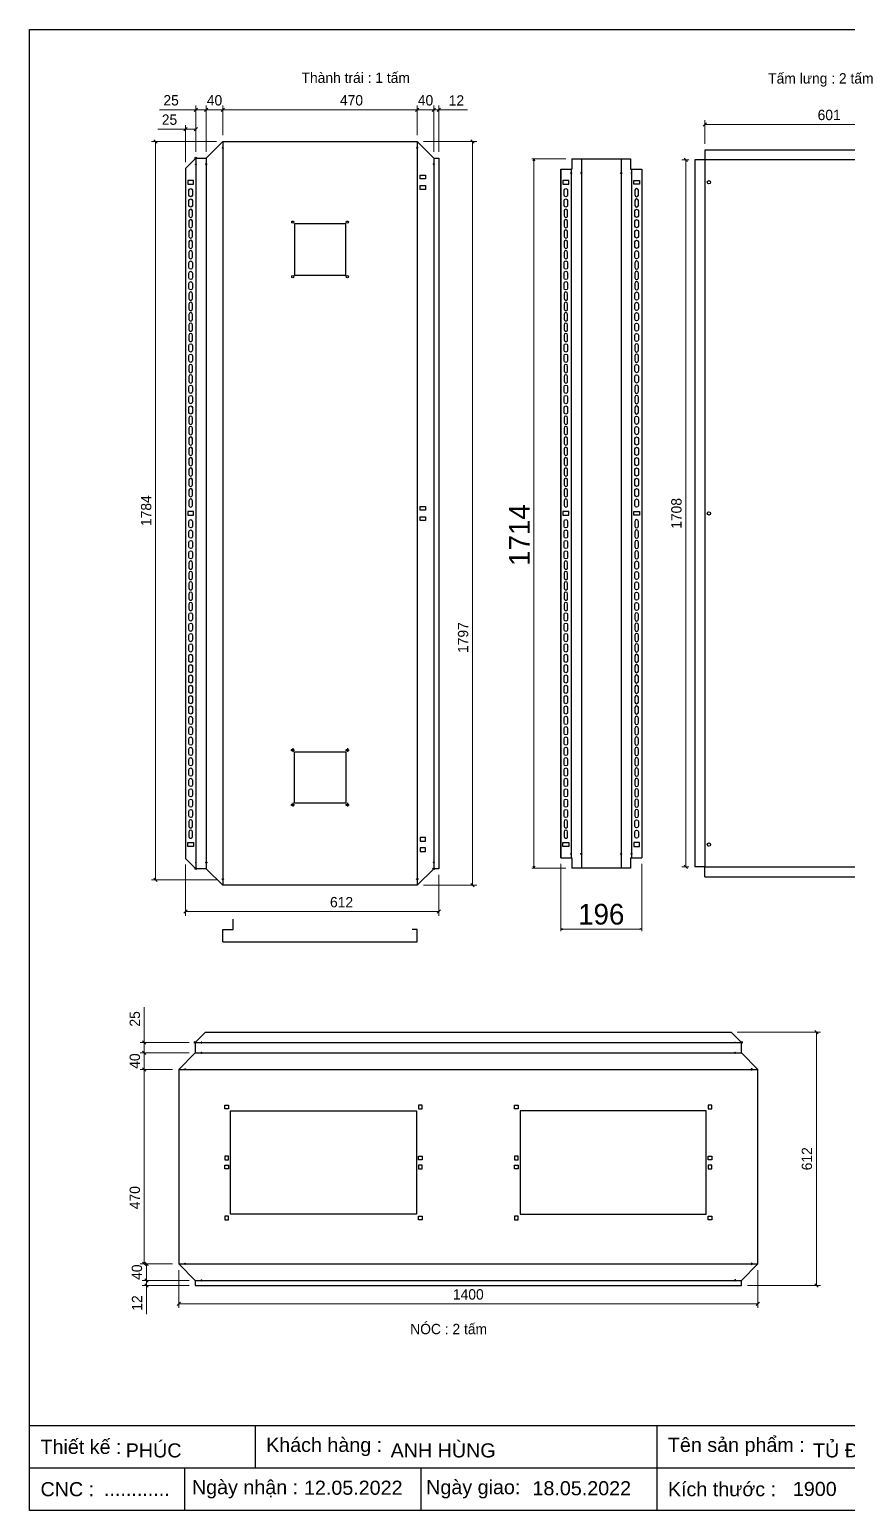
# Model space of a CAD drawing. Header units: millimetres. Extents: x 0 to 5060, y 0 to 3578.
# Drawn here: x 0 to 1976, y 0 to 3578 of the extents above; entities that cross this region are included whole.
import ezdxf

# ---------------------------------------------------------------- set-up
doc = ezdxf.new("R2010")
doc.units = ezdxf.units.MM
for name, color, linetype in [('CNC', 7, 'Continuous'), ('DIM', 253, 'Continuous'), ('THIET BI', 2, 'Continuous')]:
    doc.layers.add(name, color=color, linetype=linetype)
doc.styles.add('Arial', font='arial.ttf')
doc.dimstyles.new('CNC', dxfattribs={"dimtxt": 50, "dimasz": 5, "dimexe": 5, "dimexo": 15, "dimgap": 10, "dimtad": 1, "dimdec": 0, "dimtxsty": 'Standard', "dimblk": 'OPEN30', "dimcen": 10, "dimclrd": 5, "dimclre": 5, "dimclrt": 3, "dimazin": 3, "dimtfac": 1, "dimtdec": 0, "dimtmove": 0, "dimatfit": 3, "dimldrblk": 'ARCHTICK', "dimlwd": 9, "dimlwe": 9})
doc.dimstyles.new('Dim-25', dxfattribs={"dimtxt": 25, "dimasz": 8, "dimexe": 10, "dimexo": 15, "dimgap": 10, "dimtad": 1, "dimdec": 0, "dimtxsty": 'Standard', "dimblk": 'OBLIQUE', "dimcen": 10, "dimclrd": 5, "dimclre": 5, "dimclrt": 3, "dimazin": 3, "dimtfac": 1, "dimtdec": 0, "dimtmove": 0, "dimatfit": 3, "dimldrblk": 'OBLIQUE', "dimlwd": 9, "dimlwe": 9})

# ---------------------------------------------------------------- blocks, each defined once
blk = doc.blocks.new('*D1')
at = {"color": 0, "linetype": 'ByBlock', "lineweight": -2}
for p, q in [((1074.5, 3303.3), (1066.5, 3311.3)), ((1066.5, 1514.3), (1074.5, 1506.3))]:
    blk.add_line(p, q, dxfattribs=at)
at = {"layer": 'Defpoints', "color": 0, "transparency": 16777216}
for p in [(936.9, 3307.3), (936.9, 1510.3), (1070.5, 1510.3)]:
    blk.add_point(p, dxfattribs=at)
at = {"layer": 'DIM', "color": 5, "lineweight": 9, "transparency": 16777216}
for p, q in [((951.9, 3307.3), (1080.5, 3307.3)), ((1070.5, 3307.3), (1070.5, 1510.3)), ((951.9, 1510.3), (1080.5, 1510.3))]:
    blk.add_line(p, q, dxfattribs=at)
at = {"layer": 'DIM', "color": 3, "transparency": 16777216, "insert": (1047.8, 2108.8), "char_height": 25, "attachment_point": 5, "rotation": 90}
blk.add_mtext('1797', dxfattribs=at)
blk = doc.blocks.new('_Oblique')
at = {"color": 0, "linetype": 'ByBlock', "lineweight": -2}
blk.add_line((-0.5, -0.5), (0.5, 0.5), dxfattribs=at)
blk = doc.blocks.new('*D2')
at = {"color": 0, "linetype": 'ByBlock', "lineweight": -2}
for p, q in [((470.9, 3388.1), (462.9, 3380.1)), ((932.9, 3380.1), (940.9, 3388.1))]:
    blk.add_line(p, q, dxfattribs=at)
at = {"layer": 'Defpoints', "color": 0, "transparency": 16777216}
for p in [(936.9, 3384.1), (466.9, 3307.3), (936.9, 3307.3)]:
    blk.add_point(p, dxfattribs=at)
at = {"layer": 'DIM', "color": 5, "lineweight": 9, "transparency": 16777216}
for p, q in [((466.9, 3322.3), (466.9, 3394.1)), ((466.9, 3384.1), (936.9, 3384.1)), ((936.9, 3322.3), (936.9, 3394.1))]:
    blk.add_line(p, q, dxfattribs=at)
at = {"layer": 'DIM', "color": 3, "transparency": 16777216, "insert": (777.9, 3406.8), "char_height": 25, "attachment_point": 5}
blk.add_mtext('470', dxfattribs=at)
blk = doc.blocks.new('*D3')
at = {"color": 0, "linetype": 'ByBlock', "lineweight": -2}
for p, q in [((940.9, 3388.1), (932.9, 3380.1)), ((972.9, 3380.1), (980.9, 3388.1))]:
    blk.add_line(p, q, dxfattribs=at)
at = {"layer": 'Defpoints', "color": 0, "transparency": 16777216}
for p in [(976.9, 3384.1), (936.9, 3307.3), (976.9, 3267.3)]:
    blk.add_point(p, dxfattribs=at)
at = {"layer": 'DIM', "color": 5, "lineweight": 9, "transparency": 16777216}
for p, q in [((936.9, 3322.3), (936.9, 3394.1)), ((936.9, 3384.1), (976.9, 3384.1)), ((976.9, 3282.3), (976.9, 3394.1))]:
    blk.add_line(p, q, dxfattribs=at)
at = {"layer": 'DIM', "color": 3, "transparency": 16777216, "insert": (956.9, 3406.8), "char_height": 25, "attachment_point": 5}
blk.add_mtext('40', dxfattribs=at)
blk = doc.blocks.new('*D4')
at = {"color": 0, "linetype": 'ByBlock', "lineweight": -2}
for p, q in [((972.9, 3380.1), (980.9, 3388.1)), ((992.9, 3388.1), (984.9, 3380.1))]:
    blk.add_line(p, q, dxfattribs=at)
at = {"layer": 'Defpoints', "color": 0, "transparency": 16777216}
for p in [(988.9, 3384.1), (976.9, 3267.3), (988.9, 3267.3)]:
    blk.add_point(p, dxfattribs=at)
at = {"layer": 'DIM', "color": 5, "lineweight": 9, "transparency": 16777216}
for p, q in [((976.9, 3384.1), (968.9, 3384.1)), ((976.9, 3282.3), (976.9, 3394.1)), ((976.9, 3384.1), (988.9, 3384.1)), ((988.9, 3282.3), (988.9, 3394.1)), ((988.9, 3384.1), (1058.1, 3384.1))]:
    blk.add_line(p, q, dxfattribs=at)
at = {"layer": 'DIM', "color": 3, "transparency": 16777216, "insert": (1031.5, 3406.6), "char_height": 25, "attachment_point": 5}
blk.add_mtext('12', dxfattribs=at)
blk = doc.blocks.new('*D5')
at = {"color": 0, "linetype": 'ByBlock', "lineweight": -2}
for p, q in [((380.9, 1450.7), (372.9, 1442.7)), ((984.9, 1442.7), (992.9, 1450.7))]:
    blk.add_line(p, q, dxfattribs=at)
at = {"layer": 'Defpoints', "color": 0, "transparency": 16777216}
for p in [(376.9, 1575.3), (988.9, 1550.3), (988.9, 1446.7)]:
    blk.add_point(p, dxfattribs=at)
at = {"layer": 'DIM', "color": 5, "lineweight": 9, "transparency": 16777216}
for p, q in [((376.9, 1560.3), (376.9, 1436.7)), ((988.9, 1535.3), (988.9, 1436.7)), ((376.9, 1446.7), (988.9, 1446.7))]:
    blk.add_line(p, q, dxfattribs=at)
at = {"layer": 'DIM', "color": 3, "transparency": 16777216, "insert": (753.9, 1469.4), "char_height": 25, "attachment_point": 5}
blk.add_mtext('612', dxfattribs=at)
blk = doc.blocks.new('*D6')
at = {"color": 0, "linetype": 'ByBlock', "lineweight": -2}
for p, q in [((430.9, 3388.1), (422.9, 3380.1)), ((462.9, 3380.1), (470.9, 3388.1))]:
    blk.add_line(p, q, dxfattribs=at)
at = {"layer": 'Defpoints', "color": 0, "transparency": 16777216}
for p in [(426.9, 3384.1), (466.9, 3307.3), (426.9, 3267.3)]:
    blk.add_point(p, dxfattribs=at)
at = {"layer": 'DIM', "color": 5, "lineweight": 9, "transparency": 16777216}
for p, q in [((426.9, 3282.3), (426.9, 3394.1)), ((466.9, 3384.1), (426.9, 3384.1)), ((466.9, 3322.3), (466.9, 3394.1))]:
    blk.add_line(p, q, dxfattribs=at)
at = {"layer": 'DIM', "color": 3, "transparency": 16777216, "insert": (446.9, 3406.8), "char_height": 25, "attachment_point": 5}
blk.add_mtext('40', dxfattribs=at)
blk = doc.blocks.new('*D7')
at = {"color": 0, "linetype": 'ByBlock', "lineweight": -2}
for p, q in [((405.9, 3388.1), (397.9, 3380.1)), ((422.9, 3380.1), (430.9, 3388.1))]:
    blk.add_line(p, q, dxfattribs=at)
at = {"layer": 'Defpoints', "color": 0, "transparency": 16777216}
for p in [(401.9, 3384.1), (401.9, 3267.3), (426.9, 3267.3)]:
    blk.add_point(p, dxfattribs=at)
at = {"layer": 'DIM', "color": 5, "lineweight": 9, "transparency": 16777216}
for p, q in [((401.9, 3384.1), (313.8, 3384.1)), ((401.9, 3282.3), (401.9, 3394.1)), ((426.9, 3384.1), (401.9, 3384.1)), ((426.9, 3282.3), (426.9, 3394.1))]:
    blk.add_line(p, q, dxfattribs=at)
at = {"layer": 'DIM', "color": 3, "transparency": 16777216, "insert": (342, 3406.8), "char_height": 25, "attachment_point": 5}
blk.add_mtext('25', dxfattribs=at)
blk = doc.blocks.new('*D8')
at = {"color": 0, "linetype": 'ByBlock', "lineweight": -2}
for p, q in [((380.9, 3341.2), (372.9, 3333.2)), ((397.9, 3333.2), (405.9, 3341.2))]:
    blk.add_line(p, q, dxfattribs=at)
at = {"layer": 'Defpoints', "color": 0, "transparency": 16777216}
for p in [(376.9, 3337.2), (401.9, 3267.3), (376.9, 3242.3)]:
    blk.add_point(p, dxfattribs=at)
at = {"layer": 'DIM', "color": 5, "lineweight": 9, "transparency": 16777216}
for p, q in [((376.9, 3337.2), (309.9, 3337.2)), ((376.9, 3257.3), (376.9, 3347.2)), ((401.9, 3337.2), (376.9, 3337.2)), ((401.9, 3282.3), (401.9, 3347.2))]:
    blk.add_line(p, q, dxfattribs=at)
at = {"layer": 'DIM', "color": 3, "transparency": 16777216, "insert": (338.1, 3360), "char_height": 25, "attachment_point": 5}
blk.add_mtext('25', dxfattribs=at)
blk = doc.blocks.new('f3daunguoc')
at = {"layer": 'CNC', "color": 2, "lineweight": -3}
blk.add_circle((0, 0), 1.5, dxfattribs=at)
blk = doc.blocks.new('f2dauxuoi')
at = {"layer": 'CNC', "color": 2, "lineweight": -3}
blk.add_circle((0, 0), 1, dxfattribs=at)
blk = doc.blocks.new('ovan8.5x20')
at = {"layer": 'CNC', "color": 2, "lineweight": -3}
for p, q in [((5.7, 4.2), (-5.8, 4.2)), ((-5.8, -4.2), (5.7, -4.2))]:
    blk.add_line(p, q, dxfattribs=at)
for centre, start, end in [((-5.8, 0), 90, 270), ((5.7, 0), 270, 90)]:
    blk.add_arc(centre, 4.25, start, end, dxfattribs=at)
blk = doc.blocks.new('*D9')
at = {"color": 0, "linetype": 'ByBlock', "lineweight": -2}
for p, q in [((308.5, 3303.3), (300.5, 3311.3)), ((300.5, 1527.5), (308.5, 1519.5))]:
    blk.add_line(p, q, dxfattribs=at)
at = {"layer": 'Defpoints', "color": 0, "transparency": 16777216}
for p in [(466.9, 3307.3), (304.5, 1523.5), (466.9, 1523.5)]:
    blk.add_point(p, dxfattribs=at)
at = {"layer": 'DIM', "color": 5, "lineweight": 9, "transparency": 16777216}
for p, q in [((451.9, 3307.3), (294.5, 3307.3)), ((304.5, 3307.3), (304.5, 1523.5)), ((451.9, 1523.5), (294.5, 1523.5))]:
    blk.add_line(p, q, dxfattribs=at)
at = {"layer": 'DIM', "color": 3, "transparency": 16777216, "insert": (281.8, 2415.4), "char_height": 25, "attachment_point": 5, "rotation": 90}
blk.add_mtext('1784', dxfattribs=at)
blk = doc.blocks.new('*D19')
at = {"color": 0, "linetype": 'ByBlock', "lineweight": -2}
for p, q in [((1217.5, 3260.8), (1218.9, 3265.8)), ((1218.9, 3265.8), (1220.2, 3260.8)), ((1218.9, 3265.8), (1218.9, 3260.8)), ((1218.9, 1551.8), (1217.5, 1556.8)), ((1220.2, 1556.8), (1218.9, 1551.8)), ((1218.9, 1551.8), (1218.9, 1556.8))]:
    blk.add_line(p, q, dxfattribs=at)
at = {"layer": 'Defpoints', "color": 0, "ltscale": 0.5, "transparency": 16777216}
for p in [(1310.6, 3265.8), (1218.9, 1551.8), (1310.6, 1551.8)]:
    blk.add_point(p, dxfattribs=at)
at = {"layer": 'DIM', "color": 5, "lineweight": 9, "ltscale": 0.5, "transparency": 16777216}
for p, q in [((1295.6, 3265.8), (1213.9, 3265.8)), ((1218.9, 3260.8), (1218.9, 1556.8)), ((1295.6, 1551.8), (1213.9, 1551.8))]:
    blk.add_line(p, q, dxfattribs=at)
at = {"layer": 'DIM', "color": 3, "ltscale": 0.5, "transparency": 16777216, "insert": (1183.8, 2356.4), "char_height": 50, "attachment_point": 5, "rotation": 90}
blk.add_mtext('1714', dxfattribs=at)
blk = doc.blocks.new('_ArchTick')
at = {"color": 0, "const_width": 0.15}
blk.add_lwpolyline([(-0.5, -0.5), (0.5, 0.5)], dxfattribs=at)
blk = doc.blocks.new('_Open30')
at = {"color": 0, "linetype": 'ByBlock', "lineweight": -2}
for p, q in [((-1, 0.27), (0, 0)), ((0, 0), (-1, -0.27)), ((0, 0), (-1, 0))]:
    blk.add_line(p, q, dxfattribs=at)
blk = doc.blocks.new('*D20')
at = {"color": 0, "linetype": 'ByBlock', "lineweight": -2}
for p, q in [((1283.6, 1404.6), (1288.6, 1406)), ((1288.6, 1403.3), (1283.6, 1404.6)), ((1283.6, 1404.6), (1288.6, 1404.6)), ((1474.6, 1406), (1479.6, 1404.6)), ((1479.6, 1404.6), (1474.6, 1403.3)), ((1479.6, 1404.6), (1474.6, 1404.6))]:
    blk.add_line(p, q, dxfattribs=at)
at = {"layer": 'Defpoints', "color": 0, "ltscale": 0.5, "transparency": 16777216}
for p in [(1283.6, 1576.8), (1479.6, 1576.8), (1479.6, 1404.6)]:
    blk.add_point(p, dxfattribs=at)
at = {"layer": 'DIM', "color": 5, "lineweight": 9, "ltscale": 0.5, "transparency": 16777216}
for p, q in [((1283.6, 1561.8), (1283.6, 1399.6)), ((1479.6, 1561.8), (1479.6, 1399.6)), ((1288.6, 1404.6), (1474.6, 1404.6))]:
    blk.add_line(p, q, dxfattribs=at)
at = {"layer": 'DIM', "color": 3, "ltscale": 0.5, "transparency": 16777216, "insert": (1381.6, 1440.1), "char_height": 50, "attachment_point": 5}
blk.add_mtext('196', dxfattribs=at)
blk = doc.blocks.new('*D22')
at = {"color": 0, "linetype": 'ByBlock', "lineweight": -2}
for p, q in [((1635.9, 3352.6), (1627.9, 3344.6)), ((2228.9, 3344.6), (2236.9, 3352.6))]:
    blk.add_line(p, q, dxfattribs=at)
at = {"layer": 'Defpoints', "color": 0, "transparency": 16777216}
for p in [(1631.9, 3348.6), (1631.9, 3286.8), (2232.9, 3286.8)]:
    blk.add_point(p, dxfattribs=at)
at = {"layer": 'DIM', "color": 5, "lineweight": 9, "transparency": 16777216}
for p, q in [((1631.9, 3301.8), (1631.9, 3358.6)), ((2232.9, 3348.6), (1631.9, 3348.6)), ((2232.9, 3301.8), (2232.9, 3358.6))]:
    blk.add_line(p, q, dxfattribs=at)
at = {"layer": 'DIM', "color": 3, "transparency": 16777216, "insert": (1932.4, 3371.4), "char_height": 25, "attachment_point": 5}
blk.add_mtext('601', dxfattribs=at)
blk = doc.blocks.new('*D23')
at = {"color": 0, "linetype": 'ByBlock', "lineweight": -2}
for p, q in [((1590.1, 3258.8), (1582.1, 3266.8)), ((1582.1, 1558.8), (1590.1, 1550.8))]:
    blk.add_line(p, q, dxfattribs=at)
at = {"layer": 'Defpoints', "color": 0, "transparency": 16777216}
for p in [(1586.1, 3262.8), (1607.9, 3262.8), (1607.9, 1554.8)]:
    blk.add_point(p, dxfattribs=at)
at = {"layer": 'DIM', "color": 5, "lineweight": 9, "transparency": 16777216}
for p, q in [((1592.9, 3262.8), (1576.1, 3262.8)), ((1586.1, 1554.8), (1586.1, 3262.8)), ((1592.9, 1554.8), (1576.1, 1554.8))]:
    blk.add_line(p, q, dxfattribs=at)
at = {"layer": 'DIM', "color": 3, "transparency": 16777216, "insert": (1563.3, 2408.8), "char_height": 25, "attachment_point": 5, "rotation": 90}
blk.add_mtext('1708', dxfattribs=at)
blk = doc.blocks.new('KHUNG CHUẨN')
at = {"color": 7}
for p, q in [((19889.2, -28535.2), (16919.2, -28535.2)), ((17239.2, -28535.2), (17239.2, -28595.2)), ((17809.2, -28535.2), (17809.2, -28655.2)), ((18939.2, -28595.2), (16919.2, -28595.2)), ((17139.2, -28595.2), (17139.2, -28655.2)), ((17474.2, -28595.2), (17474.2, -28655.2))]:
    blk.add_line(p, q, dxfattribs=at)
blk.add_lwpolyline([(16919.2, -26555.2), (19889.2, -26555.2), (19889.2, -28655.2), (16919.2, -28655.2)], close=True, dxfattribs=at)
at = {"color": 2, "char_height": 20, "attachment_point": 4, "style": 'Arial'}
for s, insert, width in [('  Thiết kế :', (16919.2, -28565.2), 917.634), ('  Khách hàng :', (17239.2, -28565.2), 917.634), ('  Tên sản phẩm :', (17809.2, -28565.2), 917.634), ('  CNC :', (16919.2, -28625.2), 917.634), ('  Ngày nhận :', (17134, -28625.2), 556.651), ('  Ngày giao:', (17466.3, -28625.2), 556.651), ('  Kích thước :', (17809.2, -28625.2), 917.634)]:
    blk.add_mtext(s, dxfattribs=dict(at, insert=insert, width=width))
at = {"color": 3, "style": 'Arial'}
for tag, p in [('#01', (17055.6, -28580.1)), ('#02', (17431.4, -28580.1)), ('#03', (18030.6, -28580.1)), ('#08', (18751.7, -28580.1)), ('#10', (19064.8, -28580.1)), ('#04', (17024.8, -28634.6)), ('#05', (17308.5, -28633)), ('#06', (17632.7, -28633.7)), ('#07', (18002, -28634.7)), ('#09', (18753.8, -28632.6)), ('#11', (19060.3, -28625.7)), ('#12', (19806.5, -28628.9))]:
    blk.add_attdef(tag, p, '', height=20, dxfattribs=at)
blk = doc.blocks.new('*D48')
at = {"color": 0, "linetype": 'ByBlock', "lineweight": -2}
for p, q in [((364.3, 503), (356.3, 495)), ((1756.3, 495), (1764.3, 503))]:
    blk.add_line(p, q, dxfattribs=at)
at = {"layer": 'Defpoints', "color": 0, "transparency": 16777216}
for p in [(360.3, 595.6), (1760.3, 595.6), (1760.3, 499)]:
    blk.add_point(p, dxfattribs=at)
at = {"layer": 'DIM', "color": 5, "lineweight": 9, "transparency": 16777216}
for p, q in [((360.3, 580.6), (360.3, 489)), ((1760.3, 580.6), (1760.3, 489)), ((360.3, 499), (1760.3, 499))]:
    blk.add_line(p, q, dxfattribs=at)
at = {"layer": 'DIM', "color": 3, "transparency": 16777216, "insert": (1060.3, 521.7), "char_height": 25, "attachment_point": 5}
blk.add_mtext('1400', dxfattribs=at)
blk = doc.blocks.new('*D49')
at = {"color": 0, "linetype": 'ByBlock', "lineweight": -2}
for p, q in [((281.2, 1061.6), (273.2, 1069.6)), ((273.2, 599.6), (281.2, 591.6))]:
    blk.add_line(p, q, dxfattribs=at)
at = {"layer": 'Defpoints', "color": 0, "transparency": 16777216}
for p in [(360.3, 1065.6), (277.2, 595.6), (360.3, 595.6)]:
    blk.add_point(p, dxfattribs=at)
at = {"layer": 'DIM', "color": 5, "lineweight": 9, "transparency": 16777216}
for p, q in [((345.3, 1065.6), (267.2, 1065.6)), ((277.2, 1065.6), (277.2, 595.6)), ((345.3, 595.6), (267.2, 595.6))]:
    blk.add_line(p, q, dxfattribs=at)
at = {"layer": 'DIM', "color": 3, "transparency": 16777216, "insert": (254.4, 755.6), "char_height": 25, "attachment_point": 5, "rotation": 90}
blk.add_mtext('470', dxfattribs=at)
blk = doc.blocks.new('*D50')
at = {"color": 0, "linetype": 'ByBlock', "lineweight": -2}
for p, q in [((286.2, 591.6), (278.2, 599.6)), ((278.2, 559.6), (286.2, 551.6))]:
    blk.add_line(p, q, dxfattribs=at)
at = {"layer": 'Defpoints', "color": 0, "transparency": 16777216}
for p in [(360.3, 595.6), (282.2, 555.6), (400.3, 555.6)]:
    blk.add_point(p, dxfattribs=at)
at = {"layer": 'DIM', "color": 5, "lineweight": 9, "transparency": 16777216}
for p, q in [((345.3, 595.6), (272.2, 595.6)), ((282.2, 595.6), (282.2, 555.6)), ((385.3, 555.6), (272.2, 555.6))]:
    blk.add_line(p, q, dxfattribs=at)
at = {"layer": 'DIM', "color": 3, "transparency": 16777216, "insert": (259.4, 575.6), "char_height": 25, "attachment_point": 5, "rotation": 90}
blk.add_mtext('40', dxfattribs=at)
blk = doc.blocks.new('*D51')
at = {"color": 0, "linetype": 'ByBlock', "lineweight": -2}
for p, q in [((278.2, 559.6), (286.2, 551.6)), ((286.2, 539.6), (278.2, 547.6))]:
    blk.add_line(p, q, dxfattribs=at)
at = {"layer": 'Defpoints', "color": 0, "transparency": 16777216}
for p in [(282.2, 543.6), (400.3, 555.6), (400.3, 543.6)]:
    blk.add_point(p, dxfattribs=at)
at = {"layer": 'DIM', "color": 5, "lineweight": 9, "transparency": 16777216}
for p, q in [((385.3, 555.6), (272.2, 555.6)), ((385.3, 543.6), (272.2, 543.6)), ((282.2, 555.6), (282.2, 563.6)), ((282.2, 555.6), (282.2, 543.6)), ((282.2, 543.6), (282.2, 474.4))]:
    blk.add_line(p, q, dxfattribs=at)
at = {"layer": 'DIM', "color": 3, "transparency": 16777216, "insert": (259.6, 501), "char_height": 25, "attachment_point": 5, "rotation": 90}
blk.add_mtext('12', dxfattribs=at)
blk = doc.blocks.new('*D52')
at = {"color": 0, "linetype": 'ByBlock', "lineweight": -2}
for p, q in [((1905.4, 1151.6), (1897.4, 1159.6)), ((1897.4, 547.6), (1905.4, 539.6))]:
    blk.add_line(p, q, dxfattribs=at)
at = {"layer": 'Defpoints', "color": 0, "transparency": 16777216}
for p in [(1695.3, 1155.6), (1720.3, 543.6), (1901.4, 543.6)]:
    blk.add_point(p, dxfattribs=at)
at = {"layer": 'DIM', "color": 5, "lineweight": 9, "transparency": 16777216}
for p, q in [((1710.3, 1155.6), (1911.4, 1155.6)), ((1901.4, 1155.6), (1901.4, 543.6)), ((1735.3, 543.6), (1911.4, 543.6))]:
    blk.add_line(p, q, dxfattribs=at)
at = {"layer": 'DIM', "color": 3, "transparency": 16777216, "insert": (1878.6, 849.6), "char_height": 25, "attachment_point": 5, "rotation": 90}
blk.add_mtext('612', dxfattribs=at)
blk = doc.blocks.new('*D53')
at = {"color": 0, "linetype": 'ByBlock', "lineweight": -2}
for p, q in [((281.2, 1101.6), (273.2, 1109.6)), ((273.2, 1069.6), (281.2, 1061.6))]:
    blk.add_line(p, q, dxfattribs=at)
at = {"layer": 'Defpoints', "color": 0, "transparency": 16777216}
for p in [(277.2, 1105.6), (400.3, 1105.6), (360.3, 1065.6)]:
    blk.add_point(p, dxfattribs=at)
at = {"layer": 'DIM', "color": 5, "lineweight": 9, "transparency": 16777216}
for p, q in [((385.3, 1105.6), (267.2, 1105.6)), ((277.2, 1065.6), (277.2, 1105.6)), ((345.3, 1065.6), (267.2, 1065.6))]:
    blk.add_line(p, q, dxfattribs=at)
at = {"layer": 'DIM', "color": 3, "transparency": 16777216, "insert": (254.4, 1085.6), "char_height": 25, "attachment_point": 5, "rotation": 90}
blk.add_mtext('40', dxfattribs=at)
blk = doc.blocks.new('*D54')
at = {"color": 0, "linetype": 'ByBlock', "lineweight": -2}
for p, q in [((281.2, 1126.6), (273.2, 1134.6)), ((273.2, 1109.6), (281.2, 1101.6))]:
    blk.add_line(p, q, dxfattribs=at)
at = {"layer": 'Defpoints', "color": 0, "transparency": 16777216}
for p in [(277.2, 1130.6), (400.3, 1130.6), (400.3, 1105.6)]:
    blk.add_point(p, dxfattribs=at)
at = {"layer": 'DIM', "color": 5, "lineweight": 9, "transparency": 16777216}
for p, q in [((277.2, 1130.6), (277.2, 1215.7)), ((385.3, 1130.6), (267.2, 1130.6)), ((277.2, 1105.6), (277.2, 1130.6)), ((385.3, 1105.6), (267.2, 1105.6))]:
    blk.add_line(p, q, dxfattribs=at)
at = {"layer": 'DIM', "color": 3, "transparency": 16777216, "insert": (254.4, 1187.5), "char_height": 25, "attachment_point": 5, "rotation": 90}
blk.add_mtext('25', dxfattribs=at)

msp = doc.modelspace()

# ---------------------------------------------------------------- linework, layer by layer
at = {"color": 7}
for p, q in [((426.9, 3267.3), (466.9, 3307.3)), ((466.9, 3307.3), (466.9, 1510.3)), ((936.9, 3307.3), (936.9, 1510.3)), ((936.9, 3307.3), (976.9, 3267.3)), ((401.9, 3267.3), (376.9, 3242.3)), ((401.9, 3267.3), (401.9, 1550.3)), ((426.9, 3267.3), (426.9, 1550.3)), ((976.9, 3267.3), (976.9, 1550.3)), ((376.9, 3242.3), (376.9, 1575.3)), ((401.9, 1550.3), (376.9, 1575.3)), ((426.9, 1550.3), (466.9, 1510.3)), ((936.9, 1510.3), (976.9, 1550.3)), ((466.9, 1373.3), (466.9, 1403.3)), ((466.9, 1403.3), (491.9, 1403.3)), ((491.9, 1403.3), (491.9, 1428.3)), ((936.9, 1403.3), (924.9, 1403.3)), ((936.9, 1373.3), (936.9, 1403.3)), ((466.9, 1373.3), (936.9, 1373.3)), ((400.3, 1130.6), (425.3, 1155.6)), ((425.3, 1155.6), (1695.3, 1155.6)), ((1720.3, 1130.6), (1695.3, 1155.6)), ((400.3, 1130.6), (1720.3, 1130.6)), ((400.3, 1105.6), (360.3, 1065.6)), ((400.3, 1105.6), (1720.3, 1105.6)), ((1720.3, 1105.6), (1760.3, 1065.6)), ((360.3, 1065.6), (1760.3, 1065.6)), ((360.3, 595.6), (1760.3, 595.6)), ((360.3, 595.6), (400.3, 555.6)), ((1760.3, 595.6), (1720.3, 555.6)), ((400.3, 555.6), (1720.3, 555.6))]:
    msp.add_line(p, q, dxfattribs=at)
at = {"color": 7, "ltscale": 0.5}
for p, q in [((1310.6, 3265.8), (1310.6, 3240.8)), ((1333.6, 3265.8), (1333.6, 1551.8)), ((1429.6, 3265.8), (1429.6, 1551.8)), ((1452.6, 3265.8), (1452.6, 3240.8)), ((1283.6, 3240.8), (1283.6, 1576.8)), ((1283.6, 3240.8), (1310.6, 3240.8)), ((1308.6, 3240.8), (1308.6, 1576.8)), ((1452.6, 3240.8), (1479.6, 3240.8)), ((1454.6, 3240.8), (1454.6, 1576.8)), ((1479.6, 3240.8), (1479.6, 1576.8)), ((1283.6, 1576.8), (1310.6, 1576.8)), ((1310.6, 1576.8), (1310.6, 1551.8)), ((1452.6, 1576.8), (1479.6, 1576.8)), ((1452.6, 1576.8), (1452.6, 1551.8))]:
    msp.add_line(p, q, dxfattribs=at)
at = {"color": 7}
for points in [[(466.9, 3307.3), (936.9, 3307.3)], [(401.9, 3267.3), (426.9, 3267.3)], [(976.9, 3267.3), (988.9, 3267.3), (988.9, 1550.3), (976.9, 1550.3)], [(1607.9, 3262.8), (1607.9, 1554.8)], [(2232.9, 3286.8), (1631.9, 3286.8)], [(426.9, 1550.3), (401.9, 1550.3)], [(936.9, 1510.3), (466.9, 1510.3)], [(1631.9, 1530.8), (2232.9, 1530.8)], [(400.3, 1130.6), (400.3, 1105.6)], [(1720.3, 1105.6), (1720.3, 1130.6)], [(360.3, 1065.6), (360.3, 595.6)], [(1760.3, 595.6), (1760.3, 1065.6)], [(400.3, 555.6), (400.3, 543.6), (1720.3, 543.6), (1720.3, 555.6)]]:
    msp.add_lwpolyline(points, dxfattribs=at)
at = {"color": 7, "ltscale": 0.5}
for points in [[(1310.6, 3265.8), (1452.6, 3265.8)], [(1283.6, 1576.8), (1283.6, 3240.8)], [(1479.6, 3240.8), (1479.6, 1576.8)], [(1452.6, 1551.8), (1310.6, 1551.8)]]:
    msp.add_lwpolyline(points, dxfattribs=at)
at = {"color": 2}
for points in [[(1631.9, 3286.8), (1631.9, 3262.8), (1607.9, 3262.8)], [(1631.9, 1530.8), (1631.9, 1554.8), (1607.9, 1554.8)]]:
    msp.add_lwpolyline(points, dxfattribs=at)
at = {"color": 7}
msp.add_lwpolyline([(1631.9, 1554.8), (2232.9, 1554.8), (2232.9, 3262.8), (1631.9, 3262.8)], close=True, dxfattribs=at)
at = {"color": 2}
for points in [[(943.9, 3225.8), (956.9, 3225.8), (956.9, 3216.8), (943.9, 3216.8)], [(382.4, 3204.3), (396.4, 3204.3), (396.4, 3213.3), (382.4, 3213.3)], [(943.9, 3200.8), (956.9, 3200.8), (956.9, 3191.8), (943.9, 3191.8)], [(1289.1, 3204.3), (1303.1, 3204.3), (1303.1, 3213.3), (1289.1, 3213.3)], [(1474.1, 3204.3), (1460.1, 3204.3), (1460.1, 3213.3), (1474.1, 3213.3)], [(382.4, 2404.3), (396.4, 2404.3), (396.4, 2413.3), (382.4, 2413.3)], [(943.9, 2425.8), (956.9, 2425.8), (956.9, 2416.8), (943.9, 2416.8)], [(943.9, 2400.8), (956.9, 2400.8), (956.9, 2391.8), (943.9, 2391.8)], [(1289.1, 2404.3), (1303.1, 2404.3), (1303.1, 2413.3), (1289.1, 2413.3)], [(1474.1, 2404.3), (1460.1, 2404.3), (1460.1, 2413.3), (1474.1, 2413.3)], [(382.4, 1613.3), (396.4, 1613.3), (396.4, 1604.3), (382.4, 1604.3)], [(943.9, 1616.8), (956.9, 1616.8), (956.9, 1625.8), (943.9, 1625.8)], [(1289.1, 1613.3), (1303.1, 1613.3), (1303.1, 1604.3), (1289.1, 1604.3)], [(1474.1, 1613.3), (1460.1, 1613.3), (1460.1, 1604.3), (1474.1, 1604.3)], [(943.9, 1591.8), (956.9, 1591.8), (956.9, 1600.8), (943.9, 1600.8)], [(480.6, 970.3), (471.6, 970.3), (471.6, 979.3), (480.6, 979.3)], [(940.1, 970.3), (949.1, 970.3), (949.1, 979.3), (940.1, 979.3)], [(1180.6, 970.3), (1171.6, 970.3), (1171.6, 979.3), (1180.6, 979.3)], [(1640.1, 970.3), (1649.1, 970.3), (1649.1, 979.3), (1640.1, 979.3)], [(485.3, 965.6), (935.3, 965.6), (935.3, 715.6), (485.3, 715.6)], [(1635.3, 965.6), (1185.3, 965.6), (1185.3, 715.6), (1635.3, 715.6)], [(480.6, 855.8), (471.6, 855.8), (471.6, 846.8), (480.6, 846.8)], [(480.6, 825.3), (471.6, 825.3), (471.6, 834.3), (480.6, 834.3)], [(940.1, 855.8), (949.1, 855.8), (949.1, 846.8), (940.1, 846.8)], [(940.1, 825.3), (949.1, 825.3), (949.1, 834.3), (940.1, 834.3)], [(1180.6, 855.8), (1171.6, 855.8), (1171.6, 846.8), (1180.6, 846.8)], [(1180.6, 825.3), (1171.6, 825.3), (1171.6, 834.3), (1180.6, 834.3)], [(1640.1, 855.8), (1649.1, 855.8), (1649.1, 846.8), (1640.1, 846.8)], [(1640.1, 825.3), (1649.1, 825.3), (1649.1, 834.3), (1640.1, 834.3)], [(480.6, 710.8), (471.6, 710.8), (471.6, 701.8), (480.6, 701.8)], [(940.1, 710.8), (949.1, 710.8), (949.1, 701.8), (940.1, 701.8)], [(1180.6, 710.8), (1171.6, 710.8), (1171.6, 701.8), (1180.6, 701.8)], [(1640.1, 710.8), (1649.1, 710.8), (1649.1, 701.8), (1640.1, 701.8)]]:
    msp.add_lwpolyline(points, close=True, dxfattribs=at)
at = {"color": 2, "linetype": 'Continuous', "ltscale": 0.5}
for points in [[(639.9, 2984.8), (763.9, 2984.8), (763.9, 3108.8), (639.9, 3108.8)], [(639.9, 1832.9), (763.9, 1832.9), (763.9, 1708.9), (639.9, 1708.9)]]:
    msp.add_lwpolyline(points, close=True, dxfattribs=at)
at = {"color": 2}
for centre, radius in [((401.9, 3267.3), 2), ((1641.9, 3208.8), 4), ((1641.9, 2408.8), 4), ((1641.9, 1608.8), 4), ((401.9, 1550.3), 2), ((976.9, 1550.3), 2), ((400.3, 1130.6), 2), ((1720.3, 1130.6), 2)]:
    msp.add_circle(centre, radius, dxfattribs=at)
at = {"layer": 'THIET BI', "color": 2, "linetype": 'Continuous', "ltscale": 0.5}
for p, q in [((631.4, 1836.9), (640.4, 1836.9)), ((635.9, 1841.4), (635.9, 1832.4)), ((763.4, 1836.9), (772.4, 1836.9)), ((767.9, 1841.4), (767.9, 1832.4)), ((631.4, 1704.9), (640.4, 1704.9)), ((635.9, 1709.4), (635.9, 1700.4)), ((763.4, 1704.9), (772.4, 1704.9)), ((767.9, 1709.4), (767.9, 1700.4))]:
    msp.add_line(p, q, dxfattribs=at)
for centre in [(635.9, 3112.8), (767.9, 3112.8), (635.9, 2980.8), (767.9, 2980.8), (635.9, 1836.9), (767.9, 1836.9), (635.9, 1704.9), (767.9, 1704.9)]:
    msp.add_circle(centre, 2.5, dxfattribs=at)

# ---------------------------------------------------------------- block references
at = {"color": 3}
ref = msp.add_blockref('KHUNG CHUẨN', (-28825, 48819.2), dxfattribs=dict(at, xscale=1.703680000005988, yscale=1.703680000005988, zscale=1.703680000005988))
ref.add_attrib('#03', 'TỦ ĐIỆN ĐẤU NỐI', (1893.3, 127.9), dxfattribs={"color": 3, "height": 34.074, "style": 'Arial'})
ref.add_attrib('#07', '1900', (1844.7, 34.8), dxfattribs={"color": 3, "height": 34.07, "style": 'Arial'})
ref.add_attrib('#02', 'ANH HÙNG', (872.5, 127.9), dxfattribs={"color": 3, "height": 34.07, "style": 'Arial'})
ref.add_attrib('#05', '12.05.2022', (663.1, 37.7), dxfattribs={"color": 3, "height": 34.07, "style": 'Arial'})
ref.add_attrib('#06', '18.05.2022', (1215.4, 36.5), dxfattribs={"color": 3, "height": 34.07, "style": 'Arial'})
ref.add_attrib('#01', 'PHÚC', (232.3, 127.9), dxfattribs={"color": 3, "height": 34.07, "style": 'Arial'})
ref.add_attrib('#04', '............', (179.8, 35), dxfattribs={"color": 3, "height": 34.074, "style": 'Arial'})
at = {"lineweight": -3, "xscale": -1}
for name, p, rotation in [('f3daunguoc', (466.9, 3292.3), 180), ('f3daunguoc', (936.9, 3292.3), 180), ('f3daunguoc', (426.9, 3252.3), 180), ('f3daunguoc', (976.9, 3252.3), 180), ('f3daunguoc', (1333.6, 3231.1), 180), ('f2dauxuoi', (1308.6, 1586.4), 180), ('f2dauxuoi', (401.9, 1565.3), 180), ('f2dauxuoi', (415.3, 1130.6), 90), ('f3daunguoc', (1705.3, 1105.6), 90), ('f3daunguoc', (1745.3, 1065.6), 90), ('f3daunguoc', (1745.3, 595.6), 90), ('f3daunguoc', (1705.3, 555.6), 90)]:
    msp.add_blockref(name, p, dxfattribs=dict(at, rotation=rotation))
at = {"lineweight": -3}
for name, p in [('f2dauxuoi', (401.9, 3252.3)), ('f2dauxuoi', (1308.6, 3231.1)), ('f3daunguoc', (1333.6, 1586.4)), ('f3daunguoc', (426.9, 1565.3)), ('f3daunguoc', (976.9, 1565.3)), ('f3daunguoc', (466.9, 1525.3)), ('f3daunguoc', (936.9, 1525.3))]:
    msp.add_blockref(name, p, dxfattribs=at)
for name, p, rotation in [('f3daunguoc', (1429.6, 3231.1), 180), ('f2dauxuoi', (1454.6, 1586.4), 180), ('f2dauxuoi', (1705.3, 1130.6), 270), ('f3daunguoc', (415.3, 1105.6), 270), ('f3daunguoc', (375.3, 1065.6), 270), ('f3daunguoc', (375.3, 595.6), 270), ('f3daunguoc', (415.3, 555.6), 270)]:
    msp.add_blockref(name, p, dxfattribs=dict(at, rotation=rotation))
at = {"lineweight": -3, "xscale": -1}
for name, p in [('f2dauxuoi', (1454.6, 3231.1)), ('f3daunguoc', (1429.6, 1586.4))]:
    msp.add_blockref(name, p, dxfattribs=at)
at = {"layer": 'CNC', "lineweight": -3, "xscale": -1}
for p, rotation in [((389.4, 3183.8), 270), ((1296.1, 3183.8), 270), ((389.4, 3158.8), 270), ((1296.1, 3158.8), 270), ((1467.1, 3133.8), 90), ((1467.1, 3108.8), 90), ((1467.1, 3083.8), 90), ((1467.1, 3058.8), 90), ((1467.1, 3033.8), 90), ((389.4, 3008.8), 270), ((1296.1, 3008.8), 270), ((389.4, 2983.8), 270), ((1296.1, 2983.8), 270), ((389.4, 2958.8), 270), ((1296.1, 2958.8), 270), ((1467.1, 2933.8), 90), ((1467.1, 2908.8), 90), ((1467.1, 2883.8), 90), ((1467.1, 2858.8), 90), ((1467.1, 2833.8), 90), ((389.4, 2808.8), 270), ((389.4, 2783.8), 270), ((1296.1, 2808.8), 270), ((1296.1, 2783.8), 270), ((1467.1, 2758.8), 90), ((1467.1, 2733.8), 90), ((389.4, 2708.8), 270), ((389.4, 2683.8), 270), ((1296.1, 2708.8), 270), ((1296.1, 2683.8), 270), ((389.4, 2658.8), 270), ((1296.1, 2658.8), 270), ((1467.1, 2633.8), 90), ((1467.1, 2608.8), 90), ((1467.1, 2583.8), 90), ((1467.1, 2558.8), 90), ((1467.1, 2533.8), 90), ((1467.1, 2508.8), 90), ((1467.1, 2483.8), 90), ((1467.1, 2458.8), 90), ((1467.1, 2433.8), 90), ((389.4, 2383.8), 270), ((389.4, 2358.8), 270), ((1296.1, 2383.8), 270), ((1296.1, 2358.8), 270), ((389.4, 2333.8), 270), ((1296.1, 2333.8), 270), ((389.4, 2308.8), 270), ((1296.1, 2308.8), 270), ((1467.1, 2283.8), 90), ((1467.1, 2258.8), 90), ((1467.1, 2233.8), 90), ((1467.1, 2208.8), 90), ((1467.1, 2183.8), 90), ((389.4, 2158.8), 270), ((1296.1, 2158.8), 270), ((389.4, 2133.8), 270), ((389.4, 2108.8), 270), ((1296.1, 2133.8), 270), ((1296.1, 2108.8), 270), ((389.4, 2083.8), 270), ((1296.1, 2083.8), 270), ((389.4, 2058.8), 270), ((389.4, 2033.8), 270), ((1296.1, 2058.8), 270), ((1296.1, 2033.8), 270), ((389.4, 2008.8), 270), ((1296.1, 2008.8), 270), ((389.4, 1983.8), 270), ((389.4, 1958.8), 270), ((1296.1, 1983.8), 270), ((1296.1, 1958.8), 270), ((389.4, 1933.8), 270), ((1296.1, 1933.8), 270), ((389.4, 1908.8), 270), ((1296.1, 1908.8), 270), ((389.4, 1883.8), 270), ((389.4, 1858.8), 270), ((1296.1, 1883.8), 270), ((1296.1, 1858.8), 270), ((389.4, 1833.8), 270), ((1296.1, 1833.8), 270), ((389.4, 1808.8), 270), ((389.4, 1783.8), 270), ((1296.1, 1808.8), 270), ((1296.1, 1783.8), 270), ((389.4, 1758.8), 270), ((1296.1, 1758.8), 270), ((389.4, 1733.8), 270), ((389.4, 1708.8), 270), ((1296.1, 1733.8), 270), ((1296.1, 1708.8), 270), ((389.4, 1683.8), 270), ((1296.1, 1683.8), 270), ((1467.1, 1658.8), 90), ((1467.1, 1633.8), 90)]:
    msp.add_blockref('ovan8.5x20', p, dxfattribs=dict(at, rotation=rotation))
at = {"layer": 'CNC', "lineweight": -3}
for p, rotation in [((1467.1, 3183.8), 90), ((1467.1, 3158.8), 90), ((389.4, 3133.8), 270), ((389.4, 3108.8), 270), ((1296.1, 3133.8), 270), ((1296.1, 3108.8), 270), ((389.4, 3083.8), 270), ((1296.1, 3083.8), 270), ((389.4, 3058.8), 270), ((389.4, 3033.8), 270), ((1296.1, 3058.8), 270), ((1296.1, 3033.8), 270), ((1467.1, 3008.8), 90), ((1467.1, 2983.8), 90), ((389.4, 2933.8), 270), ((1296.1, 2933.8), 270), ((1467.1, 2958.8), 90), ((389.4, 2908.8), 270), ((1296.1, 2908.8), 270), ((389.4, 2883.8), 270), ((389.4, 2858.8), 270), ((1296.1, 2883.8), 270), ((1296.1, 2858.8), 270), ((389.4, 2833.8), 270), ((1296.1, 2833.8), 270), ((1467.1, 2808.8), 90), ((1467.1, 2783.8), 90), ((389.4, 2758.8), 270), ((1296.1, 2758.8), 270), ((389.4, 2733.8), 270), ((1296.1, 2733.8), 270), ((1467.1, 2708.8), 90), ((1467.1, 2683.8), 90), ((1467.1, 2658.8), 90), ((389.4, 2633.8), 270), ((389.4, 2608.8), 270), ((1296.1, 2633.8), 270), ((1296.1, 2608.8), 270), ((389.4, 2583.8), 270), ((1296.1, 2583.8), 270), ((389.4, 2558.8), 270), ((389.4, 2533.8), 270), ((1296.1, 2558.8), 270), ((1296.1, 2533.8), 270), ((389.4, 2508.8), 270), ((1296.1, 2508.8), 270), ((389.4, 2483.8), 270), ((389.4, 2458.8), 270), ((1296.1, 2483.8), 270), ((1296.1, 2458.8), 270), ((389.4, 2433.8), 270), ((1296.1, 2433.8), 270), ((1467.1, 2383.8), 90), ((1467.1, 2358.8), 90), ((1467.1, 2333.8), 90), ((389.4, 2283.8), 270), ((1296.1, 2283.8), 270), ((1467.1, 2308.8), 90), ((389.4, 2258.8), 270), ((1296.1, 2258.8), 270), ((389.4, 2233.8), 270), ((389.4, 2208.8), 270), ((1296.1, 2233.8), 270), ((1296.1, 2208.8), 270), ((389.4, 2183.8), 270), ((1296.1, 2183.8), 270), ((1467.1, 2158.8), 90), ((1467.1, 2133.8), 90), ((1467.1, 2108.8), 90), ((1467.1, 2083.8), 90), ((1467.1, 2058.8), 90), ((1467.1, 2033.8), 90), ((1467.1, 2008.8), 90), ((1467.1, 1983.8), 90), ((1467.1, 1958.8), 90), ((1467.1, 1933.8), 90), ((1467.1, 1908.8), 90), ((1467.1, 1883.8), 90), ((1467.1, 1858.8), 90), ((1467.1, 1833.8), 90), ((1467.1, 1808.8), 90), ((1467.1, 1783.8), 90), ((1467.1, 1758.8), 90), ((1467.1, 1733.8), 90), ((1467.1, 1708.8), 90), ((1467.1, 1683.8), 90), ((389.4, 1658.8), 270), ((1296.1, 1658.8), 270), ((389.4, 1633.8), 270), ((1296.1, 1633.8), 270)]:
    msp.add_blockref('ovan8.5x20', p, dxfattribs=dict(at, rotation=rotation))

# ---------------------------------------------------------------- texts
at = {"color": 2, "char_height": 25, "attachment_point": 5}
for s, insert, width in [('Thành trái : 1 tấm', (788.2, 3461.2), 785), ('Tấm lưng : 2 tấm', (1912.3, 3456.2), 668), ('NÓC : 2 tấm', (1012.7, 438), 785)]:
    msp.add_mtext(s, dxfattribs=dict(at, insert=insert, width=width))

# ---------------------------------------------------------------- dimensions: what is measured, and where the dimension line sits
at = {"layer": 'DIM', "color": 7}
for base, p1, p2, picture, middle in [((401.9, 3384.1), (426.9, 3267.3), (401.9, 3267.3), '*D7', (342, 3384.1)), ((426.9, 3384.1), (466.9, 3307.3), (426.9, 3267.3), '*D6', (446.9, 3384.1)), ((936.9, 3384.1), (466.9, 3307.3), (936.9, 3307.3), '*D2', (777.9, 3384.1)), ((976.9, 3384.1), (936.9, 3307.3), (976.9, 3267.3), '*D3', (956.9, 3384.1)), ((376.9, 3337.2), (401.9, 3267.3), (376.9, 3242.3), '*D8', (338.1, 3337.2)), ((988.9, 1446.7), (376.9, 1575.3), (988.9, 1550.3), '*D5', (753.9, 1446.7))]:
    dim = msp.add_linear_dim(base=base, p1=p1, p2=p2, dimstyle='Dim-25', dxfattribs=at)
    dim.commit()
    dim.dimension.update_dxf_attribs({"geometry": picture, "text_midpoint": middle, "dimtype": 160})
dim = msp.add_linear_dim(base=(988.9, 3384.1), p1=(976.9, 3267.3), p2=(988.9, 3267.3), dimstyle='Dim-25', dxfattribs=at)
dim.commit()
dim.dimension.update_dxf_attribs({"geometry": '*D4', "text_midpoint": (1031.5, 3406.6)})
at = {"layer": 'DIM', "color": 2}
dim = msp.add_linear_dim(base=(1631.9, 3348.6), p1=(2232.9, 3286.8), p2=(1631.9, 3286.8), dimstyle='Dim-25', dxfattribs=at)
dim.commit()
dim.dimension.update_dxf_attribs({"geometry": '*D22', "text_midpoint": (1932.4, 3371.4)})
for base, p1, p2, picture, middle in [((304.5, 1523.5), (466.9, 3307.3), (466.9, 1523.5), '*D9', (281.8, 2415.4)), ((1586.1, 3262.8), (1607.9, 1554.8), (1607.9, 3262.8), '*D23', (1563.3, 2408.8))]:
    dim = msp.add_linear_dim(base=base, p1=p1, p2=p2, angle=90, dimstyle='Dim-25', dxfattribs=at)
    dim.commit()
    dim.dimension.update_dxf_attribs({"geometry": picture, "text_midpoint": middle})
at = {"layer": 'DIM', "color": 7}
for base, p1, p2, angle, picture, middle in [((1070.5, 1510.3), (936.9, 3307.3), (936.9, 1510.3), 90, '*D1', (1070.5, 2108.8)), ((277.2, 1130.6), (400.3, 1105.6), (400.3, 1130.6), 270, '*D54', (277.2, 1187.5)), ((277.2, 1105.6), (360.3, 1065.6), (400.3, 1105.6), 270, '*D53', (277.2, 1085.6)), ((277.2, 595.6), (360.3, 1065.6), (360.3, 595.6), 270, '*D49', (277.2, 755.6)), ((282.2, 555.6), (360.3, 595.6), (400.3, 555.6), 270, '*D50', (282.2, 575.6))]:
    dim = msp.add_linear_dim(base=base, p1=p1, p2=p2, angle=angle, dimstyle='Dim-25', dxfattribs=at)
    dim.commit()
    dim.dimension.update_dxf_attribs({"geometry": picture, "text_midpoint": middle, "dimtype": 160})
at = {"layer": 'DIM', "color": 7, "ltscale": 0.5}
dim = msp.add_linear_dim(base=(1218.9, 1551.8), p1=(1310.6, 3265.8), p2=(1310.6, 1551.8), angle=90, dimstyle='CNC', dxfattribs=at)
dim.commit()
dim.dimension.update_dxf_attribs({"geometry": '*D19', "text_midpoint": (1218.9, 2356.4), "dimtype": 160})
dim = msp.add_linear_dim(base=(1479.6, 1404.6), p1=(1283.6, 1576.8), p2=(1479.6, 1576.8), dimstyle='CNC', dxfattribs=at)
dim.commit()
dim.dimension.update_dxf_attribs({"geometry": '*D20', "text_midpoint": (1381.6, 1440.1)})
at = {"layer": 'DIM', "color": 7}
for base, p1, p2, angle, picture, middle in [((1901.4, 543.6), (1695.3, 1155.6), (1720.3, 543.6), 270, '*D52', (1878.6, 849.6)), ((1760.3, 499), (360.3, 595.6), (1760.3, 595.6), 180, '*D48', (1060.3, 521.7)), ((282.2, 543.6), (400.3, 555.6), (400.3, 543.6), 270, '*D51', (259.6, 501))]:
    dim = msp.add_linear_dim(base=base, p1=p1, p2=p2, angle=angle, dimstyle='Dim-25', dxfattribs=at)
    dim.commit()
    dim.dimension.update_dxf_attribs({"geometry": picture, "text_midpoint": middle})

doc.saveas('drawing.dxf')
